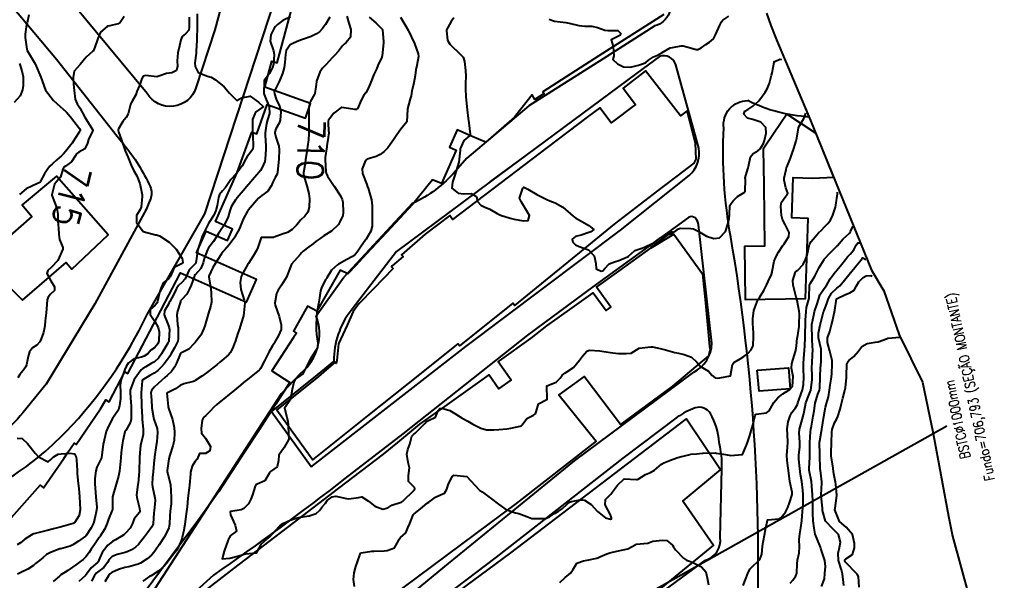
# Model space of a CAD drawing. Header units: metres. Extents: x 286371 to 293043, y 7462578 to 7466404.
# Drawn here: x 291765.8 to 291914.7, y 7463326.7 to 7463412.3 of the extents above; entities that cross this region are included whole.
import ezdxf
from ezdxf.enums import TextEntityAlignment as Align

# ---------------------------------------------------------------- set-up
doc = ezdxf.new("R2010")
doc.units = ezdxf.units.M
doc.header["$MEASUREMENT"] = 0
doc.linetypes.add('CONTINUO', pattern=[0])
for name, color, linetype in [('Area', 45, 'Continuous'), ('Cotas', 45, 'Continuous'), ('Curvas de Nivel 1m', 11, 'Continuous'), ('Curvas de Nivel 5m', 15, 'Continuous'), ('Edificações', 30, 'Continuous'), ('TEXTO', 45, 'Continuous'), ('Vias primárias', 230, 'Continuous')]:
    doc.layers.add(name, color=color, linetype=linetype)
doc.styles.add('ROMANS', font='romans', dxfattribs={"height": 0.2})
doc.styles.add('Style-STANDARD', font='STANDARD.shx')

msp = doc.modelspace()

# ---------------------------------------------------------------- linework, layer by layer
at = {"layer": 'Area'}
msp.add_polyline3d([(291879.86, 7463413.31, 706.19), (291880.54, 7463411.42, 706.51), (291881.37, 7463409.22, 706.75), (291886.6, 7463396.94, 710.17), (291895.89, 7463374.04, 726.78), (291897.79, 7463370.9, 714.26), (291900.14, 7463364.19, 714.08), (291903.68, 7463356.94, 714.97), (291905.32, 7463349.11, 714.96), (291907.64, 7463336.5, 714.91), (291908.25, 7463333.42, 714.94), (291912.06, 7463319.49, 714.94)], dxfattribs=at)
at = {"layer": 'Curvas de Nivel 1m', "flags": 128}
for points, elevation in [([(291791.7, 7463412.71), (291791.73, 7463411.21), (291791.65, 7463410.74), (291791.17, 7463410.17), (291790.62, 7463409.77), (291790.42, 7463409.23), (291790.25, 7463408.34), (291789.98, 7463407.24), (291789.89, 7463406.02), (291789.91, 7463405.24), (291789.75, 7463404.57), (291789.07, 7463404.21), (291788.23, 7463404.11), (291787.07, 7463403.69), (291786.75, 7463403.61), (291785.07, 7463403.77), (291784.7, 7463403.68), (291784.5, 7463403.32), (291784.12, 7463402.26), (291783.74, 7463401.33), (291783.54, 7463400.82), (291783, 7463399.89), (291782.81, 7463399.53), (291782.76, 7463399.35), (291782.41, 7463397.92), (291782.07, 7463397.36), (291781.58, 7463396.74), (291780.94, 7463395.62), (291780.87, 7463395.44), (291780.88, 7463395.38), (291780.93, 7463395.19), (291781.56, 7463393.36), (291781.96, 7463392.28), (291782.33, 7463391.35), (291782.86, 7463390.12), (291783.23, 7463389.34), (291783.7, 7463388.46), (291784.19, 7463387.32), (291784.54, 7463385.57), (291784.55, 7463385.32), (291784.39, 7463383.69), (291784.24, 7463383.32), (291783.67, 7463382.41), (291783.68, 7463381.33), (291784.7, 7463379.98), (291786.56, 7463379.43), (291786.7, 7463379.43), (291787.19, 7463379.28), (291788.68, 7463378.32), (291789.74, 7463377.24), (291790.64, 7463375.83), (291790.72, 7463375.22), (291790.7, 7463375.15), (291790.63, 7463375.06), (291789.41, 7463374.45), (291788.9, 7463373.25), (291788.81, 7463373.04), (291788.6, 7463372.77), (291787.75, 7463372.11), (291787.38, 7463371.27), (291787.17, 7463370.67), (291786.86, 7463369.28), (291786.78, 7463369.04), (291786.53, 7463368.71), (291785.74, 7463368.07), (291785.77, 7463367.3), (291786.49, 7463366.23), (291787, 7463365.28), (291787.12, 7463364.62), (291787.06, 7463363.28), (291786.9, 7463362.81), (291786.43, 7463362.21), (291785.88, 7463361.83), (291785.39, 7463361.3), (291784.82, 7463360.9), (291784.41, 7463360.77), (291783.24, 7463360.49), (291782.39, 7463359.86), (291782.08, 7463359.35), (291781.89, 7463358.87), (291781.35, 7463357.37), (291781.17, 7463356.54), (291781.2, 7463355.37), (291781.21, 7463354.47), (291781.09, 7463353.37), (291780.91, 7463352.75), (291780.27, 7463351.76), (291780.1, 7463351.56), (291780, 7463351.39), (291779.41, 7463350.23), (291779.05, 7463349.4), (291778.87, 7463348.76), (291778.59, 7463347.41), (291778.54, 7463347.07), (291778.3, 7463345.41), (291778.27, 7463345.31), (291778.17, 7463345.1), (291777.6, 7463343.97), (291777.45, 7463343.42), (291777.32, 7463342.23), (291777.32, 7463341.43), (291777.42, 7463340.1), (291777.48, 7463339.42), (291777.61, 7463337.87), (291777.58, 7463337.42), (291777.29, 7463336.17), (291777.1, 7463335.43), (291776.76, 7463334.68), (291776, 7463333.53), (291775.96, 7463333.48), (291775.9, 7463333.45), (291774.81, 7463332.64), (291773.97, 7463332.08), (291773.56, 7463331.9), (291772.09, 7463331.5), (291771.99, 7463331.48), (291771.96, 7463331.47), (291770.53, 7463330.95), (291769.95, 7463330.61), (291769.35, 7463330.14), (291768.63, 7463329.55), (291768.25, 7463329.24), (291767.93, 7463328.96), (291767.09, 7463328.4), (291765.91, 7463327.83), (291765.5, 7463327.6)], 714), ([(291767.21, 7463413.07), (291766.95, 7463411.83), (291766.89, 7463411.59), (291766.66, 7463410.1), (291766.69, 7463409.59), (291766.93, 7463407.79), (291766.99, 7463407.59), (291767.12, 7463407.35), (291768.19, 7463405.57), (291769.06, 7463403.55), (291769.78, 7463401.54), (291771.01, 7463399.98), (291771.52, 7463399.52), (291772.98, 7463398.17), (291773.58, 7463397.49), (291774.94, 7463395.7), (291775.06, 7463395.46), (291775.05, 7463395.34), (291774.93, 7463395.12), (291774.25, 7463394.14), (291773.84, 7463393.48), (291773.45, 7463392.93), (291772.88, 7463392.22), (291772.54, 7463391.84), (291772.19, 7463391.5), (291771.49, 7463390.89), (291770.86, 7463390.32), (291770.45, 7463389.93), (291770.15, 7463389.53), (291769.62, 7463388.75), (291768.95, 7463387.55), (291768.9, 7463387.46), (291768.81, 7463387.4), (291768.56, 7463387.31), (291766.8, 7463386.46), (291765.8, 7463385.61)], 716), ([(291792.93, 7463413.19), (291792.95, 7463411.43), (291792.95, 7463411.19), (291792.89, 7463409.46), (291792.87, 7463409.19), (291792.8, 7463407.52), (291792.76, 7463407.19), (291792.56, 7463405.73), (291792.63, 7463405.19), (291793.07, 7463404.25), (291794.52, 7463403.71), (291795.06, 7463403.53), (291795.72, 7463403.14), (291797.04, 7463402.07), (291797.86, 7463401.11), (291799.01, 7463399.96), (291799.71, 7463400.38), (291801.02, 7463400.61), (291802.3, 7463399.74), (291802.99, 7463399.07), (291803.01, 7463399.03), (291803.01, 7463399.02), (291802.99, 7463398.99), (291801.83, 7463398.2), (291801.4, 7463397.06), (291801.37, 7463396.64), (291801.39, 7463395.06), (291801.42, 7463394.56), (291801.5, 7463393.06), (291801.41, 7463392.54), (291800.88, 7463391.78), (291800.55, 7463391.4), (291800.38, 7463391.07), (291799.78, 7463390.01), (291799.14, 7463389.1), (291798.84, 7463388.74), (291798.05, 7463387.89), (291797.55, 7463387.12), (291797.25, 7463386.68), (291796.8, 7463386.16), (291796.34, 7463385.59), (291796.21, 7463385.14), (291796, 7463383.91), (291795.78, 7463383.15), (291795.45, 7463382.45), (291794.73, 7463381.3), (291794.67, 7463381.22), (291794.64, 7463381.17), (291794, 7463379.88), (291793.71, 7463379.18), (291793.44, 7463378.43), (291793.05, 7463377.19), (291792.98, 7463376.86), (291792.73, 7463375.19), (291792.71, 7463375.12), (291792.63, 7463375.04), (291791.73, 7463374.09), (291791.32, 7463373.21), (291791.1, 7463372.71), (291790.59, 7463372.19), (291790.07, 7463371.74), (291789.78, 7463371.24), (291789.39, 7463370.41), (291788.75, 7463369.25), (291788.68, 7463369.11), (291788.53, 7463368.85), (291787.94, 7463367.84), (291787.87, 7463367.26), (291788.48, 7463365.72), (291788.68, 7463365.25), (291788.7, 7463365.02), (291788.62, 7463363.25), (291788.58, 7463363.12), (291788.44, 7463362.89), (291787.82, 7463361.87), (291787.48, 7463361.27), (291787.04, 7463360.64), (291786.4, 7463360.08), (291785.9, 7463359.78), (291785.08, 7463359.3), (291784.65, 7463359.04), (291784.38, 7463358.82), (291783.31, 7463357.34), (291782.71, 7463355.73), (291782.69, 7463355.35), (291782.81, 7463353.85), (291782.85, 7463353.35), (291782.86, 7463352.77), (291782.84, 7463351.35), (291782.76, 7463350.85), (291782.24, 7463349.91), (291782.02, 7463349.58), (291781.91, 7463349.36), (291781.57, 7463348), (291781.46, 7463347.37), (291781.34, 7463346.22), (291781.26, 7463345.37), (291781.16, 7463344.37), (291781.06, 7463343.37), (291780.93, 7463342.58), (291780.57, 7463341.38), (291780.46, 7463341.02), (291780.09, 7463339.77), (291780.01, 7463339.46), (291780.01, 7463339.39), (291779.98, 7463337.46), (291779.97, 7463337.39), (291779.4, 7463336.03), (291779.18, 7463335.4), (291778.85, 7463334.57), (291778.13, 7463333.41), (291778.07, 7463333.33), (291777.99, 7463333.23), (291777.24, 7463332.16), (291776.76, 7463331.43), (291776.45, 7463330.94), (291775.95, 7463330.29), (291775.51, 7463329.88), (291774.94, 7463329.46), (291774.37, 7463329.02), (291773.92, 7463328.67), (291773.19, 7463328.21), (291772.13, 7463327.5), (291772, 7463327.4), (291771.9, 7463327.32), (291770.93, 7463326.48)], 713), ([(291807.2, 7463412.73), (291806, 7463412.19), (291805.19, 7463411.58), (291804.89, 7463411.29), (291804.7, 7463411.01), (291804.16, 7463410.02), (291804.09, 7463409.02), (291804.58, 7463407.55), (291804.69, 7463407.01), (291804.56, 7463405.54), (291804.43, 7463405.01), (291803.97, 7463404.12), (291803.18, 7463403.03), (291803.15, 7463402.94), (291803.12, 7463401.03), (291803.17, 7463400.88), (291803.94, 7463399.02), (291803.99, 7463398.01), (291803.65, 7463397.02), (291803.5, 7463396.48), (291803.31, 7463395.03), (291803.31, 7463394.65), (291803.41, 7463393.03), (291803.4, 7463392.52), (291803.31, 7463391.03), (291803.24, 7463390.65), (291802.85, 7463389.73), (291802.6, 7463389.28), (291802.42, 7463389.04), (291801.69, 7463388.19), (291800.82, 7463387.18), (291800.72, 7463387.07), (291800.25, 7463386.52), (291799.04, 7463385.1), (291798.92, 7463384.96), (291798.78, 7463384.78), (291798.14, 7463383.74), (291797.92, 7463383.12), (291797.64, 7463382.22), (291797.17, 7463381.13), (291797.01, 7463380.84), (291796.71, 7463380.42), (291796.18, 7463379.66), (291795.87, 7463379.15), (291795.4, 7463378.44), (291794.67, 7463377.46), (291794.56, 7463377.27), (291794.51, 7463377.17), (291793.98, 7463375.84), (291793.83, 7463375.18), (291793.51, 7463374.29), (291792.61, 7463373.34), (291792.53, 7463373.27), (291792.5, 7463373.2), (291792.02, 7463371.76), (291791.78, 7463371.21), (291791.37, 7463370.4), (291790.54, 7463369.53), (291790.41, 7463369.35), (291790.36, 7463369.23), (291789.95, 7463367.8), (291789.82, 7463367.23), (291789.94, 7463365.78), (291790.02, 7463365.23), (291790.05, 7463363.63), (291789.96, 7463363.23), (291789.45, 7463362.21), (291788.92, 7463361.25), (291788.74, 7463360.92), (291788.4, 7463360.4), (291787.91, 7463359.75), (291787.47, 7463359.27), (291786.91, 7463358.74), (291786.37, 7463358.35), (291785.7, 7463357.96), (291784.64, 7463357.31), (291784.53, 7463357.14), (291784.39, 7463355.31), (291784.41, 7463353.44), (291784.42, 7463353.32), (291784.53, 7463351.58), (291784.55, 7463351.32), (291784.66, 7463349.74), (291784.69, 7463349.32), (291784.66, 7463348.89), (291784.28, 7463347.32), (291784.27, 7463347.26), (291784.19, 7463346.18), (291784.12, 7463345.38), (291784.12, 7463345.33), (291784.06, 7463343.41), (291784.05, 7463343.33), (291783.91, 7463341.53), (291783.89, 7463341.33), (291783.68, 7463339.74), (291783.7, 7463339.33), (291784.06, 7463337.9), (291784.19, 7463337.32), (291784.18, 7463337.2), (291784.05, 7463336.97), (291783.31, 7463336.06), (291783.05, 7463335.34), (291782.69, 7463334.67), (291782, 7463333.9), (291781.71, 7463333.64), (291781.34, 7463333.36), (291780.47, 7463332.89), (291779.98, 7463332.63), (291779.3, 7463332.06), (291778.76, 7463331.4), (291778.45, 7463330.91), (291777.93, 7463329.77), (291777.81, 7463329.53), (291777.69, 7463329.42), (291776.74, 7463328.61), (291775.89, 7463327.44), (291774.84, 7463326.5)], 712), ([(291819.2, 7463412.72), (291820.23, 7463411.82), (291821.18, 7463410.86), (291821.22, 7463410.81), (291821.24, 7463410.76), (291821.37, 7463408.98), (291821.37, 7463408.76), (291821.16, 7463406.81), (291821.16, 7463406.76), (291821.15, 7463406.73), (291821.11, 7463406.61), (291820.54, 7463405.33), (291820.29, 7463404.78), (291819.92, 7463403.93), (291819.45, 7463402.79), (291819.34, 7463402.5), (291819.04, 7463401.8), (291818.67, 7463401.16), (291818.4, 7463400.8), (291817.91, 7463399.91), (291817.48, 7463398.82), (291817.22, 7463398.59), (291816.99, 7463398.58), (291815.37, 7463398.85), (291815, 7463398.92), (291814.94, 7463398.91), (291814.86, 7463398.86), (291813.79, 7463398.06), (291812.97, 7463396.98), (291812.94, 7463396.91), (291812.93, 7463396.88), (291812.95, 7463396.28), (291813.01, 7463394.88), (291813, 7463394.81), (291812.93, 7463394.32), (291812.75, 7463393.04), (291812.73, 7463392.89), (291812.49, 7463391.28), (291812.48, 7463390.89), (291812.59, 7463389.14), (291812.64, 7463388.89), (291812.84, 7463388.43), (291813.84, 7463386.87), (291814.79, 7463385.43), (291815.09, 7463384.85), (291815.18, 7463384.45), (291815.24, 7463382.85), (291815.17, 7463382.42), (291814.72, 7463381.42), (291814.52, 7463381.05), (291814.37, 7463380.86), (291813.48, 7463380.09), (291812.69, 7463379.55), (291812.29, 7463379.29), (291811.72, 7463378.9), (291811.12, 7463378.47), (291810.67, 7463378.12), (291809.99, 7463377.6), (291809.09, 7463376.94), (291808.87, 7463376.72), (291808.65, 7463376.47), (291807.34, 7463374.97), (291806.59, 7463372.98), (291805.79, 7463371.78), (291805.28, 7463371), (291805.06, 7463370.5), (291804.8, 7463369.01), (291804.85, 7463368.69), (291805.44, 7463367), (291805.77, 7463365.71), (291805.75, 7463365), (291805.37, 7463364.09), (291804.74, 7463363.01), (291804.63, 7463362.83), (291804.44, 7463362.52), (291803.89, 7463361.55), (291803.64, 7463361.03), (291803.23, 7463360.2), (291802.61, 7463359.04), (291802.51, 7463358.91), (291802.38, 7463358.79), (291801.42, 7463358.01), (291800.35, 7463357.13), (291800.32, 7463357.11), (291800.28, 7463357.08), (291799.22, 7463356.22), (291798.33, 7463355.48), (291798.12, 7463355.31), (291797.88, 7463355.11), (291797.02, 7463354.41), (291796.3, 7463353.83), (291795.91, 7463353.53), (291795.47, 7463353.15), (291794.91, 7463352.53), (291794.27, 7463351.86), (291793.91, 7463351.53), (291793.7, 7463351.17), (291793.55, 7463349.87), (291793.61, 7463349.17), (291794.22, 7463348.41), (291794.97, 7463347.15), (291794.86, 7463346.48), (291794.19, 7463346.06), (291793.29, 7463346.07), (291792.93, 7463345.18), (291792.59, 7463344.76), (291792.16, 7463344.14), (291791.93, 7463343.2), (291791.92, 7463342.97), (291791.77, 7463341.2), (291791.72, 7463340.81), (291791.53, 7463339.21), (291791.38, 7463337.9), (291791.3, 7463337.22), (291791.17, 7463336.08), (291791.05, 7463335.22), (291790.89, 7463334.33), (291790.64, 7463333.22), (291790.48, 7463332.72), (291789.96, 7463331.61), (291789.83, 7463331.36), (291789.76, 7463331.24), (291788.98, 7463330.21), (291788.25, 7463329.26), (291788.1, 7463329.08), (291787.92, 7463328.88), (291787.06, 7463328.12), (291785.9, 7463327.38), (291785.84, 7463327.35), (291785.72, 7463327.3), (291784.64, 7463326.56)], 709), ([(291823.98, 7463412.71), (291825.17, 7463410.69), (291826.1, 7463408.68), (291826.67, 7463407.12), (291826.71, 7463406.67), (291826.45, 7463405.32), (291826.33, 7463404.68), (291826.2, 7463403.81), (291825.99, 7463402.69), (291825.73, 7463401.38), (291825.58, 7463400.7), (291825.47, 7463400.24), (291825.06, 7463398.7), (291825.05, 7463398.65), (291824.96, 7463396.7), (291824.05, 7463395.61), (291823.41, 7463394.73), (291823.22, 7463394.44), (291822.92, 7463393.98), (291822.42, 7463393.24), (291822.02, 7463392.75), (291821.49, 7463392.16), (291820.89, 7463391.7), (291820.24, 7463391.42), (291818.88, 7463390.99), (291818.75, 7463390.92), (291818.65, 7463390.8), (291818.12, 7463389.54), (291818.16, 7463388.8), (291818.82, 7463387.15), (291818.96, 7463386.79), (291819.03, 7463386.57), (291819.54, 7463384.78), (291819.65, 7463383.89), (291819.66, 7463382.78), (291819.66, 7463381.85), (291819.63, 7463380.78), (291819.46, 7463380.03), (291818.74, 7463378.79), (291818.72, 7463378.76), (291818.68, 7463378.72), (291817.89, 7463377.59), (291817.34, 7463376.81), (291817.03, 7463376.44), (291816.64, 7463376.16), (291815.79, 7463375.68), (291814.63, 7463375.02), (291814.52, 7463374.96), (291814.35, 7463374.86), (291813.45, 7463374.04), (291812.74, 7463372.88), (291812.68, 7463372.79), (291812.59, 7463372.67), (291811.94, 7463371.52), (291811.76, 7463370.9), (291811.59, 7463369.85), (291811.45, 7463368.9), (291811.22, 7463367.61), (291811.13, 7463366.91), (291811.1, 7463365.53), (291811.09, 7463364.92), (291811.13, 7463364.24), (291811.34, 7463362.91), (291811.25, 7463362.1), (291810.48, 7463360.92), (291810.41, 7463360.84), (291809.44, 7463358.94), (291809.07, 7463358.24), (291808.37, 7463357.7), (291807.9, 7463357.42), (291807.7, 7463356.96), (291807.46, 7463355.84), (291807.27, 7463354.97), (291807.11, 7463354.18), (291806.29, 7463352.98), (291806.79, 7463350.98), (291806.83, 7463350.4), (291806.85, 7463348.98), (291806.92, 7463348.27), (291806.2, 7463346.98), (291805.39, 7463345.79), (291805.33, 7463345), (291805.15, 7463344), (291804.14, 7463343.33), (291803.99, 7463343.16), (291803.93, 7463343.02), (291803.27, 7463341.87), (291802.11, 7463341.39), (291801.88, 7463341.28), (291801.77, 7463341.05), (291801.39, 7463339.75), (291801.1, 7463339.06), (291800.77, 7463338.35), (291800.05, 7463337.63), (291799.66, 7463337.47), (291798.05, 7463337.19), (291797.99, 7463337.16), (291797.98, 7463337.11), (291798.04, 7463336.7), (291798.75, 7463335.09), (291798.92, 7463334.17), (291797.99, 7463333.49), (291797.85, 7463333.25), (291797.77, 7463333.11), (291797.6, 7463332.73), (291797.06, 7463331.12), (291796.75, 7463329.95), (291797.94, 7463330.09), (291799.29, 7463330.44), (291799.95, 7463330.64), (291800.3, 7463330.72), (291801.95, 7463330.89), (291802.04, 7463330.95), (291802.09, 7463331.04), (291802.75, 7463332.25), (291803.62, 7463333.02), (291803.84, 7463333.16), (291803.99, 7463333.3), (291804.79, 7463334.21), (291805.55, 7463334.99), (291805.79, 7463335.21), (291806.02, 7463335.34), (291807.13, 7463335.86), (291808.03, 7463336.16), (291808.67, 7463336.31), (291810.04, 7463336.56), (291810.34, 7463336.62), (291811.1, 7463336.91), (291811.6, 7463337.35), (291812.06, 7463337.94), (291812.5, 7463338.45), (291812.78, 7463338.88), (291813.52, 7463339.43), (291814.08, 7463339.56), (291815.72, 7463339.2), (291816.08, 7463339.13), (291817.54, 7463339.35), (291818.08, 7463339.43), (291819.08, 7463338.79), (291820.06, 7463338.03), (291821.27, 7463337.54), (291822.06, 7463337.77), (291822.64, 7463338.16), (291824.07, 7463338.6), (291824.15, 7463338.64), (291824.27, 7463338.71), (291826.1, 7463340.53), (291826.15, 7463340.67), (291826.11, 7463340.85), (291825.19, 7463341.76), (291825.2, 7463342.69), (291825.33, 7463343.86), (291825.15, 7463344.69), (291824.93, 7463345.94), (291825.12, 7463346.69), (291825.41, 7463347.48), (291825.73, 7463348.68), (291825.97, 7463348.94), (291826.23, 7463349.14), (291826.99, 7463349.92), (291827.67, 7463350.65), (291827.97, 7463350.94), (291828.26, 7463351.1), (291829.32, 7463351.58), (291829.71, 7463352.62), (291829.97, 7463352.94), (291830.29, 7463352.98), (291831.53, 7463352.6), (291832.28, 7463352.18), (291833.38, 7463351.46), (291834.26, 7463350.98), (291835.03, 7463350.54), (291836.24, 7463349.9), (291837.1, 7463349.65), (291838.24, 7463349.66), (291838.99, 7463349.74), (291840.24, 7463349.8), (291840.81, 7463349.9), (291842.25, 7463350.22), (291842.41, 7463350.28), (291842.55, 7463350.43), (291843.28, 7463351.41), (291844.28, 7463351.91), (291844.57, 7463352.11), (291844.71, 7463352.4), (291845.05, 7463353.64), (291846.31, 7463354.29), (291846.37, 7463354.32), (291846.39, 7463354.37), (291846.34, 7463356.37), (291847.77, 7463356.94), (291848.36, 7463357.58), (291848.68, 7463358.03), (291849.07, 7463358.33), (291850.39, 7463359.19), (291851.29, 7463360.29), (291851.76, 7463360.94), (291852.43, 7463361.69), (291852.85, 7463361.84), (291854.43, 7463361.72), (291855.01, 7463361.65), (291856.42, 7463361.42), (291857.28, 7463361.34), (291858.42, 7463361.32), (291859.22, 7463361.37), (291860.43, 7463362.15), (291862.22, 7463362.35), (291862.44, 7463362.35), (291863.64, 7463362.11), (291864.43, 7463361.87), (291865.85, 7463361.5), (291866.42, 7463361.38), (291867.28, 7463361.19), (291868.41, 7463360.75), (291869.22, 7463360.02), (291869.75, 7463359.37), (291870.39, 7463358.98), (291871, 7463358.61), (291871.54, 7463357.99), (291872.02, 7463357.63), (291872.37, 7463357.55), (291872.74, 7463357.6), (291874.37, 7463357.94), (291874.69, 7463359.65), (291874.88, 7463359.94), (291875.84, 7463360.5), (291876.42, 7463360.85), (291877, 7463361.33), (291877.53, 7463361.9), (291877.81, 7463362.53), (291877.9, 7463363.89), (291877.87, 7463364.5), (291877.76, 7463365.9), (291877.76, 7463366.64), (291877.91, 7463367.89), (291878.55, 7463369.51), (291878.79, 7463369.87), (291879.47, 7463370.96), (291879.89, 7463371.85), (291880.09, 7463372.35), (291880.61, 7463373.41), (291880.71, 7463373.74), (291880.73, 7463373.84), (291881.03, 7463375.45), (291881.18, 7463375.84), (291881.68, 7463376.81), (291882.34, 7463377.82), (291882.5, 7463377.99), (291882.68, 7463378.21), (291883.29, 7463379.21), (291883.34, 7463379.8), (291882.72, 7463381.02), (291882.29, 7463381.82), (291882.15, 7463382.42), (291882.04, 7463383.83), (291882.17, 7463384.43), (291882.79, 7463385.36), (291883.03, 7463385.57), (291883.13, 7463385.81), (291882.81, 7463386.62), (291882.54, 7463387.82), (291882.55, 7463388.1), (291882.86, 7463389.42), (291882.93, 7463389.74), (291882.96, 7463389.81), (291883.51, 7463391.18), (291883.75, 7463391.8), (291884.04, 7463392.66), (291884.37, 7463393.79), (291884.48, 7463394.24), (291884.77, 7463395.79), (291884.81, 7463395.93), (291884.96, 7463396.2), (291885.55, 7463397.2), (291885.85, 7463398.03)], 708), ([(291846.66, 7463412.37), (291847.2, 7463412.17), (291847.47, 7463412.09), (291849.2, 7463411.88), (291849.74, 7463411.78), (291851.19, 7463411.45), (291852.14, 7463411.34), (291853.19, 7463411.35), (291854.06, 7463411.13), (291855.18, 7463410.7), (291855.62, 7463410.68), (291857.18, 7463410.68), (291857.62, 7463410.2), (291857.48, 7463409.89), (291857.17, 7463409.77), (291856.16, 7463409.23), (291856.43, 7463408.23), (291856.54, 7463406.8), (291856.41, 7463406.22), (291857.09, 7463405.56), (291858.01, 7463405.12), (291859.09, 7463405.06), (291860.32, 7463405.39), (291861.1, 7463405.64), (291861.45, 7463405.79), (291861.86, 7463406.13), (291862.59, 7463406.64), (291863.12, 7463406.87), (291863.92, 7463407.3), (291865.13, 7463408.01), (291865.19, 7463408.03), (291865.51, 7463408.08), (291866.85, 7463408.34), (291867.14, 7463408.34), (291868.28, 7463408.04), (291869.13, 7463407.77), (291869.4, 7463407.75), (291869.9, 7463408.01), (291870.6, 7463408.54), (291871.15, 7463408.89), (291871.75, 7463409.39), (291872.07, 7463409.98), (291872.72, 7463411.5), (291872.98, 7463411.97), (291873.2, 7463412.22), (291874.1, 7463412.85)], 706), ([(291813.2, 7463412.7), (291812.5, 7463411.58), (291812.01, 7463410.9), (291811.6, 7463410.47), (291811.16, 7463410.15), (291810.33, 7463409.75), (291809.15, 7463409.34), (291808.86, 7463409.24), (291808.2, 7463408.96), (291807.46, 7463408.65), (291807.14, 7463408.46), (291806.51, 7463407.6), (291806.41, 7463406.98), (291806.31, 7463405.77), (291806.19, 7463404.99), (291805.96, 7463404.1), (291805.5, 7463403), (291805.36, 7463402.69), (291805.04, 7463402.08), (291804.71, 7463401.33), (291804.72, 7463401.01), (291805.01, 7463400.18), (291805.56, 7463399), (291805.73, 7463398.25), (291805.62, 7463396.99), (291805.47, 7463396.49), (291804.94, 7463395.64), (291804.78, 7463395.16), (291804.78, 7463395.01), (291804.92, 7463394.35), (291805.38, 7463393), (291805.47, 7463392.42), (291805.38, 7463391), (291805.34, 7463390.53), (291805.19, 7463389), (291805.12, 7463388.72), (291804.83, 7463388.19), (291804.44, 7463387.39), (291804.28, 7463387.01), (291803.71, 7463386.11), (291802.79, 7463385.45), (291802.3, 7463385.04), (291800.76, 7463383.27), (291800.67, 7463383.16), (291800.6, 7463383.08), (291799.95, 7463381.87), (291799.63, 7463381.09), (291799.37, 7463380.44), (291798.69, 7463379.16), (291798.68, 7463379.12), (291798.66, 7463379.1), (291797.84, 7463377.95), (291797.12, 7463377.13), (291796.9, 7463376.89), (291796.65, 7463376.53), (291796.09, 7463375.69), (291795.72, 7463375.15), (291795.32, 7463374.45), (291794.73, 7463373.16), (291794.71, 7463373.06), (291795.02, 7463371.16), (291795.09, 7463370.62), (291795.12, 7463369.16), (291795.03, 7463368.65), (291794.56, 7463367.16), (291794.55, 7463367.12), (291794.5, 7463366.97), (291794.1, 7463365.55), (291793.97, 7463365.17), (291793.5, 7463364.14), (291792.79, 7463363.19), (291792.61, 7463363.02), (291792.44, 7463362.82), (291791.65, 7463361.98), (291790.42, 7463361.37), (291790.34, 7463361.3), (291790.31, 7463361.23), (291789.79, 7463359.84), (291789.47, 7463359.24), (291789.01, 7463358.6), (291788.36, 7463357.97), (291787.98, 7463357.64), (291787.51, 7463357.27), (291786.9, 7463356.72), (291786.34, 7463356.17), (291785.96, 7463355.66), (291785.88, 7463355.29), (291785.89, 7463354.86), (291786.01, 7463353.29), (291786.03, 7463353.03), (291786.27, 7463351.54), (291786.33, 7463351.28), (291786.81, 7463349.85), (291786.88, 7463349.28), (291786.75, 7463347.82), (291786.68, 7463347.28), (291786.44, 7463345.55), (291786.39, 7463345.29), (291786.37, 7463345.1), (291786.22, 7463343.29), (291786.21, 7463343.23), (291786.13, 7463342.37), (291786.04, 7463341.37), (291786.04, 7463341.3), (291786.11, 7463340.98), (291786.49, 7463339.29), (291786.51, 7463338.86), (291786.34, 7463337.29), (291786.32, 7463337.01), (291786.23, 7463335.29), (291786.18, 7463335.14), (291786.02, 7463334.88), (291785.36, 7463333.94), (291784.89, 7463333.31), (291784.49, 7463332.81), (291783.97, 7463332.18), (291783.53, 7463331.76), (291782.88, 7463331.34), (291782.25, 7463331.05), (291781.95, 7463330.94), (291780.69, 7463330.64), (291779.94, 7463330.32), (291779.48, 7463329.85), (291779.22, 7463329.4), (291778.67, 7463328.65), (291777.9, 7463328.08), (291777.53, 7463327.8), (291777.27, 7463327.42), (291776.78, 7463326.54)], 711), ([(291832.14, 7463412.59), (291831.73, 7463412.06), (291831.18, 7463411.14), (291831, 7463410.78), (291830.98, 7463410.61), (291831.15, 7463409.19), (291831.49, 7463408.6), (291833.12, 7463407.02), (291833.52, 7463406.57), (291833.75, 7463405.91), (291833.9, 7463404.56), (291833.93, 7463403.7), (291833.92, 7463402.56), (291833.91, 7463401.69), (291833.94, 7463400.56), (291834.04, 7463399.52), (291834.15, 7463398.56), (291834.31, 7463397.22), (291834.41, 7463396.55), (291834.63, 7463394.85), (291834.49, 7463394.55), (291833.63, 7463393.85), (291833.1, 7463392.57), (291833.07, 7463392.39), (291832.86, 7463390.57), (291832.25, 7463388.59), (291831.9, 7463387.52), (291831.79, 7463386.6), (291832.79, 7463385.82), (291833.65, 7463385.72), (291834.79, 7463385.75), (291835.56, 7463385.32), (291835.71, 7463384.54), (291836.23, 7463383.99), (291836.76, 7463383.75), (291837.6, 7463383.35), (291838.75, 7463382.71), (291839.24, 7463382.48), (291840.74, 7463381.98), (291841.33, 7463381.85), (291842.73, 7463381.61), (291843.49, 7463381.66), (291843.68, 7463382.41), (291842.77, 7463383.95), (291842.45, 7463384.43), (291842.17, 7463385.05), (291842.6, 7463386.43), (291842.67, 7463386.56), (291842.81, 7463386.73), (291843.42, 7463386.42), (291844.79, 7463385.59), (291846.31, 7463384.85), (291846.78, 7463384.66), (291847.61, 7463384.35), (291848.76, 7463383.69), (291850.33, 7463382.31), (291850.74, 7463382.02), (291851.4, 7463381.63), (291852.72, 7463380.89), (291853.49, 7463380.26), (291853.06, 7463379.92), (291852.71, 7463379.8), (291851.57, 7463379.42), (291850.7, 7463379.18), (291850.19, 7463378.81), (291850.29, 7463378.31), (291850.68, 7463377.93), (291851.28, 7463377.69), (291852.67, 7463377.17), (291853.57, 7463376.26), (291853.82, 7463375.07), (291853.83, 7463374.26), (291854.62, 7463373.9), (291854.88, 7463373.97), (291855.15, 7463374.24), (291855.82, 7463375.04), (291856.64, 7463375.32), (291857.31, 7463375.54), (291858.65, 7463376.08), (291858.72, 7463376.11), (291858.8, 7463376.18), (291859.76, 7463377.07), (291860.67, 7463377.39), (291861.24, 7463377.58), (291862.4, 7463378.13), (291862.59, 7463378.22), (291862.69, 7463378.29), (291863.74, 7463379.07), (291864.7, 7463379.47), (291865.17, 7463379.62), (291866.02, 7463380.07), (291866.42, 7463380.36), (291866.72, 7463380.45), (291868.32, 7463380.43), (291868.71, 7463380.38), (291869.42, 7463380.02), (291870.69, 7463379.25), (291871.8, 7463378.88), (291872.69, 7463379.02), (291873.59, 7463379.96), (291874.01, 7463381.23), (291874.14, 7463381.94), (291874.19, 7463382.5), (291874.28, 7463383.94), (291874.46, 7463384.25), (291874.78, 7463384.63), (291875.42, 7463385.3), (291876.47, 7463385.91), (291876.6, 7463386.12), (291876.63, 7463387.91), (291876.61, 7463388.14), (291876.85, 7463389.01), (291877.08, 7463389.68), (291877.13, 7463389.9), (291877.42, 7463391.36), (291877.82, 7463391.89), (291878.52, 7463392.26), (291878.9, 7463392.59), (291879.39, 7463393.39), (291879.55, 7463393.87), (291879.8, 7463395), (291879.77, 7463395.86), (291878.97, 7463396.66), (291877.79, 7463397.08), (291876.97, 7463397.28), (291876.4, 7463397.91), (291876.57, 7463398.33), (291876.99, 7463398.61), (291877.78, 7463399.11), (291878.62, 7463399.88), (291878.81, 7463400.08), (291879.02, 7463400.35), (291879.65, 7463401.25), (291880.02, 7463401.86), (291880.3, 7463402.61), (291880.62, 7463403.85), (291880.71, 7463404.22), (291881.01, 7463405.85), (291881.04, 7463405.91), (291881.11, 7463405.95), (291881.9, 7463406.26), (291882.15, 7463406.21)], 707), ([(291765.78, 7463405.6), (291766.18, 7463404.5), (291766.36, 7463403.59), (291766.35, 7463402.28), (291766.25, 7463401.6), (291765.91, 7463400.71), (291765, 7463399.65)], 717), ([(291816.93, 7463325.76), (291816.82, 7463326.82), (291816.88, 7463327.85), (291817.14, 7463328.82), (291817.38, 7463329.37), (291817.88, 7463330.81), (291817.91, 7463330.85), (291817.95, 7463330.87), (291819.59, 7463331.15), (291819.96, 7463331.15), (291821.5, 7463331.21), (291821.96, 7463331.26), (291823.04, 7463331.65), (291823.65, 7463332.72), (291823.75, 7463332.95), (291823.99, 7463333.21), (291824.78, 7463333.93), (291825.12, 7463334.7), (291825.38, 7463335.34), (291825.91, 7463336.69), (291825.97, 7463336.76), (291826.05, 7463336.83), (291827.01, 7463337.62), (291828.07, 7463338.48), (291828.3, 7463338.64), (291829.34, 7463339.38), (291830.09, 7463339.75), (291830.7, 7463340), (291831.06, 7463340.6), (291831.31, 7463341.4), (291831.91, 7463342.59), (291832.01, 7463342.72), (291832.14, 7463342.76), (291834.13, 7463342.55), (291835.98, 7463340.53), (291836.1, 7463340.41), (291836.44, 7463340.18), (291838.08, 7463338.99), (291838.72, 7463338.48), (291840.06, 7463337.51), (291841.53, 7463336.97), (291842.05, 7463336.87), (291843.28, 7463336.42), (291844.04, 7463336.14), (291844.3, 7463336.14), (291846.04, 7463336.13), (291846.25, 7463336.16), (291846.72, 7463336.36), (291847.51, 7463336.89), (291848.06, 7463337.21), (291848.73, 7463337.67), (291849.41, 7463338.32), (291849.77, 7463338.63), (291850.08, 7463338.74), (291851.41, 7463338.97), (291852.08, 7463338.92), (291853.09, 7463338.27), (291854.05, 7463337.2), (291855.29, 7463336.24), (291856.03, 7463336.02), (291856.18, 7463336.08), (291856.19, 7463336.22), (291856.04, 7463336.69), (291855.24, 7463338.24), (291855.26, 7463339.05), (291856.1, 7463339.84), (291856.26, 7463340.07), (291856.34, 7463340.22), (291857.09, 7463341.23), (291858.13, 7463342.19), (291860.02, 7463342.06), (291860.12, 7463342.08), (291860.26, 7463342.15), (291861.4, 7463342.87), (291862.14, 7463343.14), (291862.78, 7463343.49), (291863.45, 7463344.1), (291863.83, 7463344.43), (291864.16, 7463344.64), (291865.2, 7463345.05), (291866.17, 7463345.41), (291866.68, 7463345.56), (291868.18, 7463345.92), (291868.28, 7463345.93), (291869.19, 7463346.02), (291870.08, 7463346.11), (291870.19, 7463346.12), (291872.03, 7463346.14), (291872.19, 7463346.13), (291873.29, 7463345.96), (291874.18, 7463345.78), (291874.37, 7463345.76), (291876.18, 7463345.91), (291876.79, 7463347.32), (291877, 7463347.9), (291877.33, 7463348.8), (291877.64, 7463349.89), (291877.77, 7463350.38), (291878.12, 7463351.89), (291878.17, 7463351.99), (291878.28, 7463352.05), (291879.88, 7463352.26), (291880.29, 7463352.57), (291880.75, 7463353.4), (291880.99, 7463353.84), (291881.58, 7463354.58), (291882.33, 7463355.16), (291882.74, 7463355.41), (291883.43, 7463355.81), (291883.84, 7463356.3), (291883.92, 7463357.8), (291883.7, 7463359.11), (291883.75, 7463359.8), (291884.3, 7463361.65), (291884.34, 7463361.79), (291884.44, 7463362.5), (291884.56, 7463363.68), (291884.57, 7463363.78), (291884.84, 7463365.43), (291884.86, 7463365.78), (291884.89, 7463367.41), (291884.87, 7463367.78), (291884.55, 7463369.43), (291884.45, 7463369.79), (291884.39, 7463369.95), (291883.95, 7463371.79), (291883.89, 7463372.5), (291884.3, 7463373.79), (291884.46, 7463373.94), (291884.62, 7463374.06), (291885.46, 7463374.94), (291885.88, 7463375.77), (291886.05, 7463376.37), (291886.36, 7463377.76), (291886.43, 7463378), (291886.68, 7463378.46), (291887.27, 7463379.17), (291887.8, 7463379.74), (291888.25, 7463380.19), (291888.72, 7463380.68), (291889.23, 7463381.21), (291889.64, 7463381.71), (291890, 7463382.45), (291890.41, 7463383.7), (291890.47, 7463383.99), (291890.72, 7463385.7), (291890.72, 7463385.77), (291890.71, 7463385.87), (291890.68, 7463385.99)], 709), ([(291883.45, 7463326.24), (291883.9, 7463326.71), (291884.33, 7463327.36), (291884.47, 7463327.79), (291884.52, 7463329.2), (291884.6, 7463329.78), (291884.87, 7463330.87), (291884.91, 7463331.78), (291884.87, 7463332.9), (291884.95, 7463333.78), (291885.09, 7463334.7), (291885.23, 7463335.78), (291885.31, 7463336.51), (291885.43, 7463337.77), (291885.47, 7463338.38), (291885.48, 7463339.77), (291885.42, 7463340.46), (291885.24, 7463341.78), (291885.07, 7463342.85), (291884.93, 7463343.78), (291884.79, 7463345.17), (291884.81, 7463345.79), (291884.94, 7463347.05), (291884.94, 7463347.78), (291884.87, 7463349.15), (291884.92, 7463349.78), (291885.19, 7463350.85), (291885.47, 7463351.78), (291885.63, 7463352.43), (291885.88, 7463353.77), (291886.32, 7463354.95), (291886.62, 7463355.75), (291886.82, 7463357.29), (291886.83, 7463357.75), (291886.8, 7463359.34), (291886.81, 7463359.75), (291886.9, 7463361.27), (291886.92, 7463361.75), (291886.85, 7463363.36), (291886.82, 7463363.75), (291886.77, 7463365.47), (291886.8, 7463365.75), (291887.07, 7463367.19), (291887.21, 7463367.74), (291887.53, 7463368.75), (291887.83, 7463369.74), (291888.02, 7463370.27), (291888.57, 7463371.1), (291888.84, 7463371.46), (291889, 7463371.72), (291889.56, 7463372.75), (291890.28, 7463373.7), (291890.44, 7463373.87), (291890.62, 7463374.07), (291891.36, 7463374.95), (291891.92, 7463375.68), (291892.25, 7463376.07), (291892.66, 7463376.51), (291893.18, 7463377.15), (291893.57, 7463377.87), (291893.82, 7463378.23), (291894.05, 7463378.21)], 711), ([(291888.25, 7463325.73), (291888.7, 7463326.92), (291888.77, 7463327.72), (291888.85, 7463328.8), (291888.77, 7463329.72), (291888.18, 7463331.52), (291888.09, 7463331.73), (291887.98, 7463331.98), (291887.31, 7463333.74), (291887.13, 7463334.64), (291886.98, 7463335.75), (291886.93, 7463336.87), (291886.95, 7463337.75), (291886.93, 7463338.9), (291886.88, 7463339.75), (291886.77, 7463341.09), (291886.71, 7463341.76), (291886.4, 7463343.51), (291886.38, 7463343.76), (291886.47, 7463345.47), (291886.48, 7463345.76), (291886.48, 7463347.49), (291886.49, 7463347.76), (291886.6, 7463349.39), (291886.64, 7463349.76), (291886.72, 7463350.22), (291887, 7463351.75), (291887.12, 7463352.58), (291887.28, 7463353.75), (291887.7, 7463355.11), (291887.95, 7463355.73), (291888.02, 7463356.05), (291888.05, 7463357.73), (291888.06, 7463358.04), (291888.18, 7463359.73), (291888.19, 7463359.94), (291888.23, 7463361.73), (291888.2, 7463361.97), (291887.8, 7463363.73), (291887.78, 7463364.43), (291888.06, 7463365.73), (291888.15, 7463366.08), (291888.52, 7463367.49), (291888.57, 7463367.67), (291888.59, 7463367.72), (291889.13, 7463369.13), (291889.32, 7463369.71), (291889.76, 7463370.52), (291890.58, 7463371.31), (291890.81, 7463371.47), (291891.06, 7463371.69), (291891.75, 7463372.52), (291892.61, 7463373.6), (291892.64, 7463373.64), (291892.67, 7463373.66), (291893.56, 7463374.72), (291894.3, 7463375.64), (291894.45, 7463375.83), (291894.5, 7463375.92), (291894.55, 7463375.95), (291895.02, 7463375.68)], 712), ([(291891.68, 7463325.88), (291891.48, 7463327.68), (291891.29, 7463328.31), (291890.84, 7463329.69), (291890.81, 7463330.84), (291891.03, 7463331.69), (291891.16, 7463332.51), (291890.86, 7463333.69), (291890.02, 7463334.52), (291888.87, 7463335.72), (291888.42, 7463337.36), (291888.41, 7463337.73), (291888.22, 7463339.6), (291888.22, 7463339.73), (291888.3, 7463341.55), (291888.29, 7463341.73), (291888.14, 7463343.04), (291888.07, 7463343.74), (291888.07, 7463343.82), (291887.99, 7463345.74), (291887.98, 7463345.94), (291887.96, 7463347.74), (291887.98, 7463347.98), (291888.24, 7463349.45), (291888.3, 7463349.73), (291888.31, 7463349.79), (291888.59, 7463351.72), (291888.87, 7463353.14), (291889.04, 7463353.71), (291889.31, 7463354.71), (291889.47, 7463355.71), (291889.56, 7463356.49), (291889.76, 7463357.7), (291889.83, 7463358.25), (291889.91, 7463359.7), (291889.88, 7463360.24), (291889.55, 7463361.71), (291889.18, 7463362.99), (291889.17, 7463363.71), (291889.51, 7463364.68), (291889.79, 7463365.71), (291889.92, 7463366.29), (291890.22, 7463367.7), (291890.28, 7463367.95), (291890.54, 7463369.69), (291891.91, 7463370.32), (291892.57, 7463370.62), (291893.24, 7463370.98), (291893.59, 7463371.65), (291893.95, 7463372.29), (291894.6, 7463372.95), (291895.06, 7463373.17), (291895.8, 7463373.22), (291895.99, 7463373.15)], 713), ([(291893.99, 7463325.64), (291893.91, 7463327.26), (291893.68, 7463327.65), (291891.94, 7463329.45), (291891.82, 7463329.68), (291891.81, 7463329.81), (291891.95, 7463329.98), (291892.98, 7463330.63), (291893.3, 7463331.65), (291893.32, 7463332.32), (291892.99, 7463333.66), (291892.02, 7463334.8), (291890.99, 7463335.69), (291890.3, 7463337.46), (291890.32, 7463337.7), (291890.57, 7463339.22), (291890.59, 7463339.7), (291890.47, 7463341.35), (291890.4, 7463341.7), (291890.14, 7463342.93), (291890.04, 7463343.71), (291890.02, 7463343.84), (291889.74, 7463345.71), (291889.71, 7463346.19), (291889.77, 7463347.71), (291889.85, 7463349.31), (291889.91, 7463349.7), (291890.26, 7463350.76), (291890.58, 7463351.37), (291890.74, 7463351.69), (291891.12, 7463352.85), (291891.32, 7463353.68), (291891.5, 7463354.5), (291891.84, 7463355.67), (291891.92, 7463356.09), (291892.07, 7463357.67), (291892.09, 7463357.95), (291892.14, 7463359.67), (291892.16, 7463359.9), (291892.41, 7463360.26), (291893.2, 7463360.88), (291893.86, 7463361.64), (291894.09, 7463361.98), (291894.44, 7463362.4), (291895.21, 7463362.86), (291896.45, 7463363.07), (291896.93, 7463363.12), (291898.2, 7463363.58), (291898.38, 7463363.66), (291898.46, 7463363.68), (291900.2, 7463363.81), (291900.32, 7463363.82)], 714)]:
    msp.add_lwpolyline(points, dxfattribs=dict(at, elevation=elevation))
at = {"layer": 'Curvas de Nivel 5m', "flags": 128}
for points, elevation in [([(291781.8, 7463412.78), (291781.19, 7463411.87), (291780.89, 7463411.67), (291779.61, 7463411.4), (291779.27, 7463411.32), (291779.18, 7463411.28), (291778.18, 7463410.41), (291777.74, 7463409.43), (291777.61, 7463408.97), (291777.13, 7463407.7), (291777.03, 7463407.53), (291776.93, 7463407.44), (291775.99, 7463406.57), (291775.09, 7463405.46), (291774.13, 7463404.43), (291773.98, 7463403.48), (291774.06, 7463402.47), (291774.13, 7463401.48), (291774.31, 7463400.18), (291774.62, 7463399.47), (291774.99, 7463398.83), (291775.79, 7463397.45), (291776.94, 7463395.52), (291776.98, 7463395.43), (291776.98, 7463395.38), (291776.93, 7463395.28), (291776.34, 7463394.02), (291776.16, 7463393.45), (291775.76, 7463392.58), (291774.88, 7463392.08), (291774.52, 7463391.83), (291774.3, 7463391.47), (291773.76, 7463390.58), (291772.85, 7463389.96), (291772.57, 7463389.78), (291772.42, 7463389.5), (291772.05, 7463388.28), (291771.42, 7463387.52), (291771.14, 7463387.19), (291770.79, 7463385.77), (291770.75, 7463385.56), (291770.75, 7463385.52), (291770.78, 7463385.36), (291771.49, 7463383.51), (291771.64, 7463382.62), (291771.64, 7463381.51), (291771.74, 7463380.48), (291771.82, 7463379.51), (291771.93, 7463378.75), (291772.4, 7463377.5), (291772.42, 7463377.26), (291771.66, 7463375.51), (291770.62, 7463374.44), (291770.13, 7463374.02), (291769.96, 7463373.54), (291770.59, 7463372.45), (291771.17, 7463371.53), (291771.16, 7463370.93), (291770.56, 7463370.38), (291770.16, 7463369.93), (291770.05, 7463369.54), (291769.93, 7463368.13), (291769.86, 7463367.54), (291769.72, 7463366.32), (291769.67, 7463365.55), (291769.48, 7463364.54), (291769.09, 7463363.55), (291768.89, 7463363.12), (291768.44, 7463362.61), (291767.8, 7463362.21), (291767.34, 7463361.58), (291767.14, 7463360.86), (291766.86, 7463359.59), (291766.72, 7463359.25), (291766.38, 7463358.74), (291765.86, 7463358.11), (291765.56, 7463357.61)], 715), ([(291815.76, 7463412.85), (291816.11, 7463411.76), (291816.41, 7463410.84), (291816.34, 7463409.66), (291815.68, 7463408.85), (291815.39, 7463408.6), (291815.14, 7463408.31), (291814.49, 7463407.5), (291813.9, 7463406.87), (291813.52, 7463406.47), (291813.1, 7463405.98), (291812.58, 7463405.4), (291812.06, 7463404.9), (291811.66, 7463404.32), (291811.15, 7463402.91), (291811.13, 7463402.83), (291811.04, 7463402.08), (291810.91, 7463401.03), (291810.85, 7463400.92), (291810.16, 7463399.77), (291809.99, 7463398.93), (291809.96, 7463397.95), (291809.97, 7463396.93), (291809.99, 7463395.88), (291809.98, 7463394.93), (291809.91, 7463393.94), (291809.8, 7463392.93), (291809.68, 7463392.15), (291809.48, 7463390.94), (291809.4, 7463390.41), (291809.15, 7463388.94), (291809.17, 7463388.61), (291809.65, 7463386.93), (291809.96, 7463385.76), (291810.07, 7463384.93), (291810.03, 7463383.66), (291809.81, 7463382.93), (291809.35, 7463382.33), (291808.73, 7463381.69), (291808.38, 7463381.29), (291808.09, 7463380.95), (291807.42, 7463380.26), (291806.7, 7463379.8), (291806.08, 7463379.6), (291804.69, 7463379.08), (291804.63, 7463379.07), (291802.69, 7463379.04), (291802.17, 7463377.54), (291801.97, 7463377.05), (291801.5, 7463376.21), (291800.75, 7463375.07), (291800.7, 7463375), (291800.62, 7463374.85), (291799.97, 7463373.72), (291799.67, 7463373.09), (291799.48, 7463372.19), (291799.61, 7463371.09), (291800.13, 7463369.49), (291800.21, 7463369.08), (291800.07, 7463367.52), (291799.98, 7463367.08), (291799.63, 7463365.94), (291799.37, 7463365.09), (291799.15, 7463364.41), (291798.72, 7463363.1), (291798.64, 7463362.9), (291798.43, 7463362.37), (291798.03, 7463361.5), (291797.72, 7463361.11), (291797.01, 7463360.52), (291796.4, 7463360.01), (291795.91, 7463359.62), (291795.34, 7463359.15), (291794.81, 7463358.72), (291794.37, 7463358.38), (291793.66, 7463357.88), (291792.62, 7463357.19), (291792.46, 7463357.09), (291792.35, 7463357.04), (291790.87, 7463356.7), (291790.34, 7463356.43), (291789.64, 7463355.93), (291788.32, 7463355.25), (291788.49, 7463353.25), (291788.56, 7463352.98), (291789.17, 7463351.24), (291789.44, 7463350.05), (291789.49, 7463349.24), (291789.41, 7463348.04), (291789.24, 7463347.24), (291788.74, 7463345.81), (291788.58, 7463345.26), (291788.33, 7463343.45), (291788.35, 7463343.26), (291788.45, 7463342.95), (291788.85, 7463341.25), (291788.92, 7463340.43), (291788.98, 7463339.25), (291788.94, 7463338.38), (291788.81, 7463337.25), (291788.75, 7463336.54), (291788.7, 7463335.25), (291788.58, 7463334.68), (291787.99, 7463333.42), (291787.93, 7463333.32), (291787.9, 7463333.27), (291787.15, 7463332.09), (291786.56, 7463331.29), (291786.29, 7463330.95), (291785.94, 7463330.55), (291785.29, 7463329.95), (291784.29, 7463329.32), (291784.04, 7463329.2), (291783.92, 7463329.15), (291782.49, 7463328.77), (291781.91, 7463328.63), (291780.92, 7463328.35), (291779.9, 7463327.89), (291779.62, 7463327.66), (291779.4, 7463327.39), (291778.81, 7463326.47)], 710), ([(291876.29, 7463325.91), (291876.75, 7463327.06), (291877.07, 7463327.9), (291877.39, 7463328.43), (291877.93, 7463328.99), (291878.39, 7463329.42), (291878.82, 7463329.87), (291879.15, 7463330.67), (291879.24, 7463331.87), (291879.35, 7463332.5), (291879.61, 7463333.86), (291879.67, 7463334.2), (291880, 7463335.86), (291880.01, 7463335.88), (291880.03, 7463335.9), (291881.78, 7463336.09), (291882.04, 7463336.23), (291882.75, 7463337.12), (291883.12, 7463337.81), (291883.37, 7463338.51), (291883.76, 7463339.8), (291883.76, 7463340.14), (291883.44, 7463341.8), (291883.32, 7463342.62), (291883.16, 7463343.81), (291883, 7463344.98), (291882.96, 7463345.81), (291883.05, 7463346.97), (291883.11, 7463347.81), (291883.07, 7463348.97), (291883.04, 7463349.81), (291883.19, 7463350.88), (291883.48, 7463351.81), (291883.75, 7463352.34), (291884.29, 7463353.01), (291884.57, 7463353.53), (291884.65, 7463353.79), (291884.86, 7463354.33), (291885.38, 7463355.77), (291885.52, 7463356.6), (291885.55, 7463357.77), (291885.52, 7463358.9), (291885.5, 7463359.77), (291885.55, 7463360.63), (291885.65, 7463361.77), (291885.69, 7463362.52), (291885.74, 7463363.77), (291885.77, 7463364.47), (291885.8, 7463365.76), (291885.83, 7463366.44), (291885.9, 7463367.76), (291885.96, 7463368.34), (291886.35, 7463369.76), (291886.38, 7463369.93), (291886.45, 7463371.76), (291886.47, 7463371.87), (291886.59, 7463372.06), (291887.22, 7463373.13), (291887.53, 7463373.74), (291887.9, 7463374.46), (291888.64, 7463375.67), (291888.66, 7463375.7), (291888.68, 7463375.72), (291889.63, 7463376.74), (291890.58, 7463377.7), (291890.63, 7463377.74), (291890.68, 7463377.8), (291891.55, 7463378.82), (291892.5, 7463379.67), (291892.61, 7463379.76), (291892.71, 7463379.95), (291893.03, 7463380.74), (291893.08, 7463380.75)], 710), ([(291765.44, 7463348.38), (291766.22, 7463348.33), (291767.04, 7463347.58), (291768.18, 7463346.11), (291768.7, 7463345.56), (291770.16, 7463344.76), (291770.58, 7463345.12), (291770.95, 7463345.52), (291771.72, 7463345.97), (291772.18, 7463346), (291773.54, 7463346.13), (291774.18, 7463346.02), (291774.48, 7463345.47), (291774.53, 7463345.11), (291774.59, 7463343.47), (291774.63, 7463342.97), (291774.77, 7463341.46), (291774.84, 7463340.73), (291774.94, 7463339.46), (291775.02, 7463338.51), (291775.06, 7463337.46), (291774.9, 7463336.6), (291774.18, 7463335.47), (291774.1, 7463335.4), (291774.02, 7463335.36), (291772.56, 7463334.95), (291772.01, 7463334.81), (291770.98, 7463334.55), (291770.01, 7463334.3), (291769.4, 7463334.14), (291768, 7463333.77), (291767.85, 7463333.71), (291767.56, 7463333.57), (291766.61, 7463332.96), (291765.98, 7463332.42), (291765.47, 7463332.1)], 715), ([(291848.29, 7463326.34), (291849.11, 7463327.11), (291849.91, 7463327.78), (291850.15, 7463328.07), (291850.28, 7463328.31), (291850.92, 7463329.31), (291851.93, 7463329.64), (291852.47, 7463329.74), (291853.94, 7463330.07), (291854.09, 7463330.1), (291854.42, 7463330.25), (291855.47, 7463330.72), (291855.95, 7463330.87), (291857, 7463331.16), (291857.96, 7463331.35), (291858.67, 7463331.48), (291859.9, 7463332.17), (291859.95, 7463332.19), (291859.97, 7463332.2), (291861.73, 7463332.38), (291861.98, 7463332.46), (291862.51, 7463332.65), (291863.98, 7463332.81), (291864.66, 7463332.77), (291865.5, 7463332.07), (291865.68, 7463331.78), (291865.96, 7463331.36), (291867.17, 7463330.05), (291867.67, 7463329.77), (291867.94, 7463329.67), (291868.49, 7463329.48), (291869.93, 7463328.77), (291870.58, 7463327.99), (291870.8, 7463327.09), (291871, 7463325.99)], 710)]:
    msp.add_lwpolyline(points, dxfattribs=dict(at, elevation=elevation))
at = {"layer": 'Edificações'}
for points in [[(291763.02, 7463334.52), (291768.96, 7463341.21), (291769.48, 7463340.83), (291772.55, 7463345.31), (291773.12, 7463346.15), (291774.13, 7463347.63), (291774.44, 7463347.42), (291778.15, 7463352.86), (291778.97, 7463354.25), (291779.19, 7463354.12), (291779.48, 7463353.95), (291781.87, 7463358.51), (291782.33, 7463358.27), (291787.4, 7463367.91), (291790.41, 7463373.63), (291800.45, 7463369.17), (291801.99, 7463372.63), (291792.84, 7463376.7), (291794.31, 7463380.02), (291797.54, 7463378.58), (291798.32, 7463380.33), (291795.71, 7463381.49), (291799.02, 7463388.95), (291801.27, 7463395.16), (291802.05, 7463394.87), (291803.63, 7463399.35), (291809.46, 7463397.29), (291810.25, 7463399.53), (291803.28, 7463401.99), (291804.35, 7463405.96), (291805.12, 7463405.75), (291807.83, 7463415.79)], [(291864.17, 7463413.13), (291854.27, 7463406.78), (291845.69, 7463401.3), (291845.89, 7463401.03), (291844.48, 7463400.15), (291844.06, 7463400.82), (291843.31, 7463399.86), (291841.4, 7463397.44), (291837, 7463393.59), (291836.25, 7463393.91), (291834.58, 7463394.65), (291832.63, 7463395.5), (291831.46, 7463392.82), (291832.47, 7463392.38), (291830.24, 7463387.29), (291828.84, 7463387.88), (291825.88, 7463384.15), (291821.83, 7463379.8), (291818.75, 7463376.49), (291817.15, 7463374.78), (291815.95, 7463373.49), (291814.76, 7463374.05), (291813.74, 7463372.26), (291811.22, 7463367.78), (291809.8, 7463368.57), (291807.65, 7463364.74), (291808.09, 7463364.42), (291807.63, 7463363.79), (291804.35, 7463358.67), (291807.09, 7463356.92), (291805.93, 7463355.14), (291804.92, 7463353.57), (291804.25, 7463352.54), (291802.29, 7463349.54), (291800.12, 7463346.2), (291796.26, 7463340.26), (291792.76, 7463335.39), (291790.29, 7463332.09), (291784.82, 7463324.76)], [(291761.79, 7463377.11), (291764.25, 7463373.96), (291762.83, 7463372.88), (291766.24, 7463369.5), (291772.94, 7463375.21), (291773.8, 7463374.21), (291779.36, 7463379.46), (291771.43, 7463388.44), (291766.19, 7463384.06), (291767.71, 7463382.25), (291761.79, 7463377.11)], [(291790.69, 7463322.45), (291798.55, 7463328.47), (291807.57, 7463335.39), (291814.56, 7463340.74), (291821.38, 7463345.97), (291823.56, 7463347.76), (291826.94, 7463350.54), (291830.4, 7463353), (291837.5, 7463358.06), (291839.01, 7463355.95), (291840.88, 7463357.28), (291838.89, 7463360.08), (291839.1, 7463360.22), (291843.94, 7463363.67), (291846.3, 7463365.55), (291850.18, 7463368.3), (291853.41, 7463370.59), (291855.37, 7463367.88), (291856.11, 7463368.41), (291853.92, 7463371.44), (291857.31, 7463373.9), (291862.24, 7463377.47), (291865.71, 7463379.58), (291870.11, 7463373.51), (291870.3, 7463371.53), (291870.54, 7463369.05), (291871.18, 7463362.41), (291871.25, 7463361.94), (291870.99, 7463360.96), (291865.49, 7463356.35), (291857.57, 7463350.48), (291852.03, 7463357.83), (291848.13, 7463355), (291853.86, 7463347.95), (291841.64, 7463338.44), (291841.64, 7463338.44), (291841.64, 7463338.44), (291833.27, 7463332.23), (291817.54, 7463320.5)], [(291865.61, 7463379.65), (291865.41, 7463379.92), (291862.13, 7463377.54)]]:
    msp.add_lwpolyline(points, dxfattribs=at)
for points in [[(291867.73, 7463398.39), (291866.74, 7463397.61), (291861.37, 7463404.49), (291857.95, 7463401.85), (291859.84, 7463399.36), (291856.15, 7463396.56), (291854.4, 7463398.87), (291852.68, 7463397.57), (291846.39, 7463392.79), (291840.43, 7463388.27), (291831.93, 7463381.82), (291831.49, 7463382.4), (291827.75, 7463379.57), (291824.11, 7463376.42), (291824.36, 7463376.13), (291822.72, 7463374.71), (291822.59, 7463374.57), (291822.88, 7463374.29), (291819.85, 7463371.19), (291817.67, 7463368.99), (291816.77, 7463367.75), (291815.83, 7463365.68), (291814.52, 7463362.83), (291814.23, 7463360.27), (291814.17, 7463359.79), (291813.99, 7463359.99), (291812.99, 7463359.12), (291811.47, 7463357.8), (291809.14, 7463355.94), (291805.1, 7463352.7), (291807.53, 7463349.33), (291810.57, 7463345.11), (291818.99, 7463351.82), (291825.19, 7463356.76), (291832.79, 7463362.82), (291833.04, 7463362.5), (291837.83, 7463366.31), (291841.2, 7463369), (291841.43, 7463368.64), (291848.87, 7463374.72), (291851.61, 7463376.96), (291856.66, 7463381.08), (291863.94, 7463386.66), (291866.24, 7463388.42), (291868.84, 7463390.42), (291869.13, 7463391.02), (291869.04, 7463393.46), (291867.73, 7463398.39)], [(291878.46, 7463358.76), (291883.2, 7463359.14), (291883.45, 7463355.93), (291878.72, 7463355.56)], [(291776.68, 7463262.42), (291766.69, 7463274.81), (291804.16, 7463303.81), (291840.83, 7463330.9), (291867.67, 7463351.37), (291872.82, 7463343.6), (291867.09, 7463338.85), (291871.79, 7463332.07), (291863.11, 7463325), (291847.79, 7463313.48), (291830.66, 7463300.21), (291807.63, 7463283.42), (291799.78, 7463277.43), (291781.7, 7463263.48), (291780.16, 7463265.34)]]:
    msp.add_lwpolyline(points, close=True, dxfattribs=at)
at = {"layer": 'Edificações', "elevation": 711.63}
msp.add_lwpolyline([(291887.42, 7463394.94), (291882.94, 7463397.91), (291881.03, 7463395.03), (291879.36, 7463392.52), (291879.44, 7463387.09), (291879.56, 7463377.71), (291876.51, 7463377.67), (291876.62, 7463369.6), (291885.84, 7463369.72), (291886.24, 7463381.96), (291883.73, 7463382.04), (291883.93, 7463388.23), (291886.88, 7463388.13), (291890.12, 7463388.28), (291887.42, 7463394.94)], close=True, dxfattribs=at)
at = {"layer": 'TEXTO', "linetype": 'CONTINUO'}
msp.add_polyline3d([(291907.41, 7463350.24, 0), (291760.98, 7463268.11, 0)], dxfattribs=at)
at = {"layer": 'Vias primárias'}
for points, elevation in [([(291829.95, 7463519.29), (291827.27, 7463510.81), (291813.54, 7463466.18), (291796.84, 7463415.34), (291795.62, 7463410.78), (291792.74, 7463401.91, -0.640843), (291785.29, 7463401.04), (291753.99, 7463438.78), (291751.5, 7463442.21, -0.232484), (291749.67, 7463452.84), (291755.21, 7463471.83), (291774.66, 7463534.32), (291778.73, 7463548.26, 0.386333), (291766.65, 7463573.09), (291742.73, 7463588.14, -0.386305), (291741.53, 7463592.45), (291744.34, 7463599.43), (291741.15, 7463606.01), (291731.76, 7463605.67, -0.397614), (291730.25, 7463606.99), (291729.41, 7463611.42, 0.117876), (291720.82, 7463640.88)], 705.28), ([(291855.42, 7463463.17, 0.150927), (291864.63, 7463416.23, -0.522404), (291862.81, 7463411.36), (291854.91, 7463406.34), (291843.55, 7463399.14), (291834.12, 7463391.15), (291832.38, 7463389.17, -0.104265), (291825.78, 7463384.22), (291815.34, 7463373.01)], 706.35), ([(291886.38, 7463397.46, -0.101578), (291877, 7463399.95, -1.91134)], 710.17)]:
    msp.add_lwpolyline(points, format="xyb", dxfattribs=dict(at, elevation=elevation))
for points in [[(291154.71, 7463553.72), (291187.37, 7463559.85), (291217.14, 7463567.31), (291239.67, 7463573.62), (291294.25, 7463588.91, -0.024627), (291323.7, 7463596.39, -0.079731), (291382.1, 7463601.73, -0.04022), (291451.91, 7463584.12, -0.0211), (291494.43, 7463568.73, -0.125582), (291630.04, 7463477.13, 0.006089), (291714.73, 7463374.29), (291732.56, 7463354.39, 0.031385), (291743.51, 7463343.61, 0.329747), (291763.81, 7463342.02, 0.061276), (291772.94, 7463349.42, 0.081559), (291785.28, 7463367.3), (291794.1, 7463382.65), (291807.78, 7463424.53), (291831.64, 7463500.74), (291834.42, 7463509.84)], [(291699.95, 7463493.08), (291705.99, 7463485.55), (291729.85, 7463455.81), (291771.45, 7463406.31), (291780.69, 7463394.51), (291781.76, 7463393.22, -0.068065), (291785.74, 7463386.82, -0.204383), (291785.78, 7463384.85, -0.013587), (291784.89, 7463382.84), (291777.28, 7463368.94), (291769.87, 7463356.67), (291766.33, 7463352.29, -0.134501), (291758.08, 7463346.36, -0.158947), (291752.69, 7463346.15, -0.100515), (291747.28, 7463348.88), (291732.1, 7463366.11), (291707.85, 7463394.76), (291644.32, 7463470.21), (291629.2, 7463489.12), (291622.06, 7463497.98), (291612.42, 7463509.27)], [(291873.34, 7463395.78, -0.455126), (291877, 7463399.95, 3.865474)], [(291874.41, 7463379.08, -0.057466), (291873.34, 7463395.78, 4.723432)], [(291825.55, 7463324.52), (291831.33, 7463329.23), (291850.52, 7463344.96), (291868.75, 7463358.48, 0.27855), (291871.51, 7463362.9), (291869.5, 7463380.96, 0.18171), (291868.95, 7463382.03, 0.33929), (291867.97, 7463382.11), (291853.34, 7463371.5), (291843.36, 7463364.14), (291824.32, 7463349.08), (291815.48, 7463342.22, -0.013263), (291795.41, 7463327.48), (291778.35, 7463312.05)], [(291878.26, 7463315.54, 0.054784), (291874.41, 7463379.08, -2.287155)], [(291782.88, 7463319.89), (291805.83, 7463355.21), (291808.77, 7463358.34, 0.324584), (291811.1, 7463367.06), (291815.34, 7463373.01)], [(291845.32, 7463311.16), (291870.57, 7463329.74, 0.367037), (291872.8, 7463333.25), (291873.06, 7463343.7, 0.066523), (291872.62, 7463347.76, 0.117517), (291871.29, 7463352.14, 0.354703), (291868.97, 7463353.01, 0.08086), (291866.24, 7463351.58), (291857.93, 7463345.34), (291838.59, 7463330.24), (291768.68, 7463277.23)]]:
    msp.add_lwpolyline(points, format="xyb", dxfattribs=at)
msp.add_lwpolyline([(291811.25, 7463358.05), (291804.28, 7463352.46), (291810.35, 7463344.05), (291810.52, 7463344.16), (291833.95, 7463362.42), (291857.56, 7463380.17), (291868.06, 7463388.53), (291868.06, 7463388.53, 0.259545), (291869.51, 7463392.67), (291866, 7463405.43, 0.442044), (291863.52, 7463406.69), (291860.06, 7463404.13), (291837.68, 7463387.53), (291823.39, 7463376.92), (291818.94, 7463371.18), (291816.43, 7463367.92, 0.166377), (291813.78, 7463360.17)], format="xyb", close=True, dxfattribs=at)
msp.add_lwpolyline([(291837.68, 7463387.53), (291841.9, 7463390.66)], dxfattribs=at)

# ---------------------------------------------------------------- texts
at = {"layer": 'Cotas', "style": 'Style-STANDARD'}
for s, rotation, p in [('710', 268.4656, (291810.27, 7463392.45, 710)), ('715', 256.6043, (291773.74, 7463385.38, 715))]:
    msp.add_text(s, height=4, rotation=rotation, dxfattribs=at).set_placement(p, align=Align.MIDDLE_CENTER)
at = {"layer": 'TEXTO', "style": 'ROMANS', "width": 0.8}
for s, p in [('Fundo=706,793 (SEÇÃO MONTANTE)', (291914.72, 7463342.11)), ('BSTCØ1000mm', (291911, 7463345.43))]:
    msp.add_text(s, height=1.5, rotation=101.9404, dxfattribs=at).set_placement(p)

doc.saveas('drawing.dxf')
